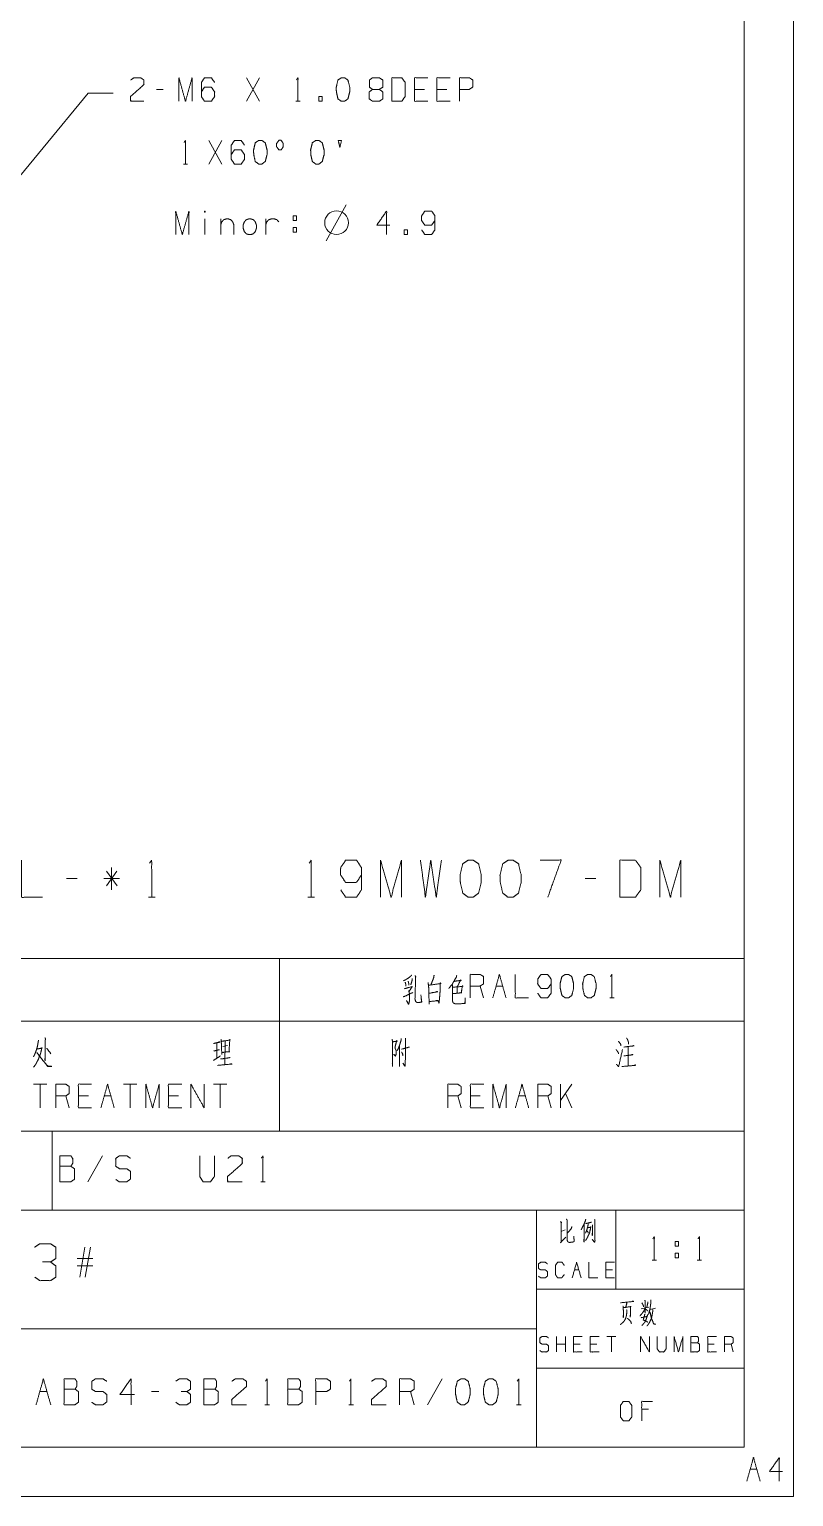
# Model space of a CAD drawing. Header units: millimetres. Extents: x 0 to 210, y 0 to 297.
# Drawn here: x 132.7 to 210, y 0 to 148.5 of the extents above; entities that cross this region are included whole.
import ezdxf

# ---------------------------------------------------------------- set-up
doc = ezdxf.new("R2010")
doc.units = ezdxf.units.MM
doc.layers.add('1', color=7, linetype='Continuous', true_color=0xffffff)

msp = doc.modelspace()

# ---------------------------------------------------------------- linework, layer by layer
at = {"layer": '1', "color": 132, "linetype": 'Continuous', "lineweight": 18}
for p, q in [((210, 0), (210, 297)), ((205, 5), (205, 292)), ((25, 37), (205, 37)), ((135, 37), (135, 29)), ((25, 29), (205, 29)), ((184, 29), (184, 5)), ((192, 29), (192, 21)), ((184, 21), (205, 21)), ((75, 17), (184, 17)), ((184, 13), (205, 13)), ((25, 5), (205, 5)), ((25, 5), (205, 5)), ((0, 0), (210, 0))]:
    msp.add_line(p, q, dxfattribs=at)
at = {"layer": '1', "color": 95, "linetype": 'Continuous', "lineweight": 18}
for p, q in [((155.99, 141.22), (154.65, 143.6)), ((154.65, 141.22), (155.99, 143.6)), ((146.23, 142.42), (145.56, 142.42)), ((159.66, 141.22), (160.08, 141.22)), ((172.65, 142.42), (171.65, 142.42)), ((174.93, 142.42), (173.92, 142.42)), ((152.18, 134.87), (150.84, 137.25)), ((150.84, 134.87), (152.18, 137.25)), ((148.28, 134.87), (148.7, 134.87)), ((162.73, 127.09), (164.73, 130.74)), ((150.45, 129.31), (150.45, 127.73)), ((152.05, 129.31), (152.05, 127.73)), ((156.61, 127.73), (156.61, 129.31)), ((159.38, 128.46), (159.71, 128.46)), ((159.38, 128.46), (159.38, 127.98)), ((137.53, 62.56), (136.47, 62.56)), ((141.82, 62.56), (140.23, 62.56)), ((140.51, 63.31), (141.57, 61.81)), ((141.54, 63.31), (140.51, 61.81)), ((141.01, 61.42), (141.01, 63.66)), ((189.99, 62.56), (188.93, 62.56)), ((144.74, 60.67), (145.41, 60.67)), ((160.88, 60.67), (161.55, 60.67)), ((128, 54.46), (158, 54.46)), ((158, 54.46), (158, 48.11)), ((158, 54.46), (205, 54.46)), ((205, 54.46), (205, 48.11)), ((178.64, 50.48), (178.3, 51.68)), ((179.91, 51.68), (180.58, 51.68)), ((191.41, 50.48), (191.84, 50.48)), ((128, 48.11), (158, 48.11)), ((158, 48.11), (158, 37)), ((158, 48.11), (205, 48.11)), ((205, 48.11), (205, 37)), ((152.5, 46.1), (152.48, 43.7)), ((152.27, 45.55), (152.75, 45.65)), ((193.26, 45.53), (193.26, 43.6)), ((134.45, 41.74), (133.11, 41.74)), ((133.78, 41.74), (133.78, 39.36)), ((143.56, 41.74), (142.21, 41.74)), ((142.88, 41.74), (142.88, 39.36)), ((152.66, 41.74), (151.32, 41.74)), ((151.99, 41.74), (151.99, 39.36)), ((187.58, 41.74), (186.41, 40.09)), ((186.41, 39.36), (186.41, 41.74)), ((136.73, 39.36), (136.39, 40.56)), ((138.67, 40.56), (137.66, 40.56)), ((140.27, 40.56), (140.94, 40.56)), ((147.77, 40.56), (146.76, 40.56)), ((176.37, 39.36), (176.04, 40.56)), ((178.31, 40.56), (177.31, 40.56)), ((182.19, 40.56), (182.87, 40.56)), ((185.48, 39.36), (185.14, 40.56)), ((187.58, 39.36), (186.91, 40.79)), ((128, 37), (158, 37)), ((158, 37), (205, 37)), ((140.1, 34.49), (138.62, 31.86)), ((156.1, 31.86), (156.56, 31.86)), ((186.57, 26.88), (186.89, 27.01)), ((139.13, 24.1), (137.54, 24.1)), ((137.79, 22.21), (138.32, 25.24)), ((138.88, 25.24), (138.35, 22.21)), ((195.7, 23.93), (196.13, 23.93)), ((198.01, 24.65), (198.35, 24.65)), ((198.01, 24.65), (198.01, 24.18)), ((200.25, 23.93), (200.68, 23.93)), ((139.13, 23.35), (137.54, 23.35)), ((187.83, 22.95), (188.27, 22.95)), ((191.67, 22.95), (191, 22.95)), ((194.57, 19.02), (195.36, 19.18)), ((195.48, 18.95), (196.02, 19.08)), ((186.03, 14.64), (186.03, 16.21)), ((186.92, 15.43), (186.03, 15.43)), ((186.92, 14.64), (186.92, 16.21)), ((188.4, 15.43), (187.73, 15.43)), ((190.09, 15.43), (189.43, 15.43)), ((192.01, 16.21), (191.12, 16.21)), ((191.57, 16.21), (191.57, 14.64)), ((201.97, 15.43), (201.31, 15.43)), ((203.89, 14.64), (203.67, 15.43)), ((174.46, 11.92), (172.98, 9.3)), ((133.75, 10.63), (134.49, 10.63)), ((145.8, 10.63), (145.06, 10.63)), ((171.63, 9.3), (171.26, 10.63)), ((156.51, 9.3), (156.98, 9.3)), ((165, 9.3), (165.47, 9.3)), ((181.97, 9.3), (182.44, 9.3)), ((195.32, 8.85), (194.63, 8.85)), ((205.61, 2.78), (206.28, 2.78))]:
    msp.add_line(p, q, dxfattribs=at)
at = {"layer": '1', "color": 13, "linetype": 'Continuous', "lineweight": 18}
for p, q in [((104.59, 100.69), (138.64, 142.04)), ((138.64, 142.04), (141.18, 142.04))]:
    msp.add_line(p, q, dxfattribs=at)
at = {"layer": '1', "color": 95, "linetype": 'Continuous', "lineweight": 18}
msp.add_circle((163.77, 128.93), 1.2, dxfattribs=at)
for points, knots in [([(142.95, 143.37), (143.27, 143.6), (143.96, 143.6), (144.29, 143.37), (144.29, 142.9), (142.93, 141.7), (142.95, 141.22), (144.29, 141.22)], [0, 0, 0.069693, 0.192977, 0.265273, 0.350226, 0.674741, 0.759753, 1, 1]), ([(147.82, 141.22), (147.82, 143.6), (148.49, 141.22), (149.16, 143.6), (149.16, 141.22)], [0, 0, 0.245192, 0.5, 0.754808, 1, 1]), ([(150.1, 142.17), (150.41, 142.65), (151.1, 142.65), (151.44, 142.17), (151.44, 141.7), (151.1, 141.22), (150.41, 141.22), (150.1, 141.7), (150.1, 143.12), (150.41, 143.6), (151.1, 143.6), (151.44, 143.12)], [0, 0, 0.076963, 0.169761, 0.248073, 0.312018, 0.390331, 0.483128, 0.560092, 0.751927, 0.82889, 0.921688, 1, 1]), ([(159.73, 143.4), (159.87, 143.6), (159.87, 141.22)], [0, 0, 0.093491, 1, 1]), ([(164.58, 141.22), (164.92, 141.47), (165.1, 142.17), (165.1, 142.65), (164.92, 143.37), (164.58, 143.6), (164.25, 143.6), (163.91, 143.37), (163.74, 142.65), (163.75, 142.17), (163.91, 141.47), (164.25, 141.22), (164.58, 141.22)], [0, 0, 0.067526, 0.183971, 0.260583, 0.380943, 0.446141, 0.500306, 0.565504, 0.685863, 0.762528, 0.878309, 0.945835, 1, 1]), ([(167.41, 142.42), (167.09, 142.65), (167.09, 143.37), (167.41, 143.6), (168.1, 143.6), (168.44, 143.37), (168.44, 142.65), (168.1, 142.42), (167.41, 142.42), (167.08, 142.17), (167.08, 141.47), (167.41, 141.22), (168.1, 141.22), (168.44, 141.45), (168.44, 142.17), (168.1, 142.42)], [0, 0, 0.047573, 0.136085, 0.183658, 0.267814, 0.317165, 0.405676, 0.455027, 0.539183, 0.590296, 0.675756, 0.726869, 0.811025, 0.860376, 0.948888, 1, 1]), ([(169.37, 141.22), (170.36, 141.22), (170.71, 141.7), (170.71, 143.12), (170.36, 143.6), (169.37, 143.6), (169.37, 141.22)], [0, 0, 0.142135, 0.227161, 0.43179, 0.516816, 0.658951, 1, 1]), ([(172.99, 141.22), (171.65, 141.22), (171.65, 143.6), (172.99, 143.6)], [0, 0, 0.265391, 0.734609, 1, 1]), ([(175.27, 141.22), (173.92, 141.22), (173.92, 143.6), (175.27, 143.6)], [0, 0, 0.26539, 0.73461, 1, 1]), ([(176.2, 141.22), (176.2, 143.6), (177.21, 143.6), (177.54, 143.37), (177.54, 142.65), (177.19, 142.42), (176.2, 142.42)], [0, 0, 0.401146, 0.571314, 0.639588, 0.762043, 0.832817, 1, 1]), ([(161.97, 141.22), (162.31, 141.22), (162.31, 141.7), (161.97, 141.7), (161.97, 141.22)], [0, 0, 0.207088, 0.5, 0.707088, 1, 1]), ([(148.35, 137.05), (148.49, 137.25), (148.49, 134.87)], [0, 0, 0.093491, 1, 1]), ([(153.12, 135.82), (153.44, 136.3), (154.13, 136.3), (154.46, 135.82), (154.46, 135.35), (154.13, 134.87), (153.44, 134.87), (153.12, 135.35), (153.12, 136.77), (153.44, 137.25), (154.13, 137.25), (154.46, 136.77)], [0, 0, 0.076963, 0.169761, 0.248073, 0.312018, 0.390331, 0.483128, 0.560092, 0.751927, 0.82889, 0.921688, 1, 1]), ([(156.22, 134.87), (156.56, 135.12), (156.74, 135.82), (156.74, 136.3), (156.56, 137.02), (156.22, 137.25), (155.89, 137.25), (155.55, 137.02), (155.38, 136.3), (155.39, 135.82), (155.55, 135.12), (155.89, 134.87), (156.22, 134.87)], [0, 0, 0.067526, 0.183971, 0.260584, 0.380943, 0.446141, 0.500306, 0.565504, 0.685864, 0.762529, 0.87831, 0.945835, 1, 1]), ([(157.94, 136.3), (158.17, 136.3), (158.38, 136.62), (158.38, 136.95), (158.17, 137.27), (157.94, 137.27), (157.71, 136.95), (157.71, 136.62), (157.94, 136.3)], [0, 0, 0.085684, 0.230396, 0.351582, 0.496294, 0.581977, 0.730396, 0.851582, 1, 1]), ([(161.99, 134.87), (162.33, 135.12), (162.51, 135.82), (162.51, 136.3), (162.33, 137.02), (161.99, 137.25), (161.66, 137.25), (161.32, 137.02), (161.15, 136.3), (161.16, 135.82), (161.32, 135.12), (161.66, 134.87), (161.99, 134.87)], [0, 0, 0.067526, 0.183971, 0.260583, 0.380943, 0.446141, 0.500306, 0.565504, 0.685863, 0.762528, 0.878309, 0.945835, 1, 1]), ([(164.11, 136.55), (163.93, 137.25), (164.27, 137.25), (164.11, 136.55)], [0, 0, 0.406597, 0.595726, 1, 1]), ([(147.5, 127.73), (147.5, 130.11), (148.17, 127.73), (148.84, 130.11), (148.84, 127.73)], [0, 0, 0.245192, 0.5, 0.754808, 1, 1]), ([(150.45, 129.96), (150.48, 130.06), (150.45, 130.13), (150.41, 130.06), (150.45, 129.96)], [0, 0, 0.280616, 0.5, 0.719384, 1, 1]), ([(152.05, 128.71), (152.16, 129.01), (152.35, 129.23), (152.6, 129.31), (152.83, 129.31), (153.08, 129.23), (153.27, 129.01), (153.38, 128.71), (153.38, 127.73)], [0, 0, 0.107752, 0.208451, 0.29601, 0.37382, 0.461382, 0.562078, 0.669831, 1, 1]), ([(154.44, 128.03), (154.63, 127.81), (154.88, 127.73), (155.11, 127.73), (155.36, 127.81), (155.55, 128.03), (155.66, 128.36), (155.66, 128.71), (155.55, 129.01), (155.36, 129.23), (155.11, 129.31), (154.88, 129.31), (154.63, 129.23), (154.44, 129.01), (154.33, 128.71), (154.33, 128.36), (154.44, 128.03)], [0, 0, 0.063222, 0.118198, 0.167051, 0.222025, 0.285249, 0.357932, 0.432348, 0.5, 0.563224, 0.618198, 0.667051, 0.722027, 0.785249, 0.852901, 0.927317, 1, 1]), ([(156.61, 128.71), (156.71, 129.01), (156.91, 129.23), (157.15, 129.31), (157.49, 129.31), (157.74, 129.23), (157.93, 129.01)], [0, 0, 0.180191, 0.348586, 0.495008, 0.685182, 0.831605, 1, 1]), ([(159.38, 129.16), (159.38, 129.63), (159.71, 129.63), (159.71, 129.16), (159.38, 129.16)], [0, 0, 0.292912, 0.5, 0.792912, 1, 1]), ([(169.17, 128.68), (167.83, 128.68), (168.83, 130.11), (168.83, 127.73)], [0, 0, 0.245869, 0.565295, 1, 1]), ([(172.38, 128.21), (172.7, 127.73), (173.39, 127.73), (173.72, 128.21), (173.72, 129.63), (173.39, 130.11), (172.7, 130.11), (172.38, 129.63), (172.36, 129.16), (172.7, 128.68), (173.39, 128.68), (173.72, 129.16)], [0, 0, 0.076856, 0.169525, 0.247728, 0.439296, 0.517499, 0.610167, 0.687024, 0.750924, 0.829129, 0.921797, 1, 1]), ([(159.71, 128.46), (159.71, 127.98), (159.38, 127.98)], [0, 0, 0.585823, 1, 1]), ([(170.6, 127.73), (170.93, 127.73), (170.93, 128.21), (170.6, 128.21), (170.6, 127.73)], [0, 0, 0.207088, 0.5, 0.707088, 1, 1]), ([(131.91, 64.41), (131.91, 60.67), (134.02, 60.67)], [0, 0, 0.638733, 1, 1]), ([(144.85, 64.1), (145.07, 64.41), (145.07, 60.67)], [0, 0, 0.093489, 1, 1]), ([(160.99, 64.1), (161.21, 64.41), (161.21, 60.67)], [0, 0, 0.09349, 1, 1]), ([(164.19, 61.42), (164.69, 60.67), (165.78, 60.67), (166.3, 61.42), (166.3, 63.66), (165.78, 64.41), (164.69, 64.41), (164.19, 63.66), (164.16, 62.92), (164.69, 62.17), (165.78, 62.17), (166.3, 62.92)], [0, 0, 0.076856, 0.169525, 0.247728, 0.439296, 0.517499, 0.610168, 0.687024, 0.750925, 0.829128, 0.921797, 1, 1]), ([(168.22, 60.67), (168.22, 64.41), (169.28, 60.67), (170.34, 64.41), (170.34, 60.67)], [0, 0, 0.245192, 0.5, 0.754808, 1, 1]), ([(172.26, 64.41), (172.76, 60.67), (173.29, 64.41), (173.85, 60.67), (174.37, 64.41)], [0, 0, 0.249745, 0.499742, 0.750003, 1, 1]), ([(177.6, 60.67), (178.13, 61.07), (178.41, 62.17), (178.41, 62.92), (178.13, 64.06), (177.6, 64.41), (177.07, 64.41), (176.54, 64.06), (176.27, 62.92), (176.29, 62.17), (176.54, 61.07), (177.07, 60.67), (177.6, 60.67)], [0, 0, 0.067525, 0.183971, 0.260584, 0.380943, 0.446141, 0.500306, 0.565504, 0.685864, 0.762529, 0.87831, 0.945835, 1, 1]), ([(181.64, 60.67), (182.17, 61.07), (182.44, 62.17), (182.44, 62.92), (182.17, 64.06), (181.64, 64.41), (181.11, 64.41), (180.58, 64.06), (180.3, 62.92), (180.33, 62.17), (180.58, 61.07), (181.11, 60.67), (181.64, 60.67)], [0, 0, 0.067525, 0.183971, 0.260584, 0.380943, 0.446141, 0.500306, 0.565504, 0.685864, 0.762529, 0.87831, 0.945835, 1, 1]), ([(185.14, 60.67), (186.48, 64.41), (184.36, 64.41)], [0, 0, 0.652471, 1, 1]), ([(192.43, 60.67), (193.99, 60.67), (194.55, 61.42), (194.55, 63.66), (193.99, 64.41), (192.43, 64.41), (192.43, 60.67)], [0, 0, 0.142136, 0.227161, 0.43179, 0.516815, 0.658951, 1, 1]), ([(196.47, 60.67), (196.47, 64.41), (197.53, 60.67), (198.58, 64.41), (198.58, 60.67)], [0, 0, 0.245192, 0.5, 0.754808, 1, 1]), ([(171.37, 52.78), (171.28, 52.68), (170.98, 52.45), (170.73, 52.3), (170.55, 52.22)], [0, 0, 0.134775, 0.513869, 0.806092, 1, 1]), ([(170.71, 52.08), (170.78, 51.83), (170.78, 51.68)], [0, 0, 0.633969, 1, 1]), ([(171.01, 52.18), (171.07, 51.95), (171.07, 51.75)], [0, 0, 0.536135, 1, 1]), ([(171.42, 52.43), (171.42, 52.28), (171.28, 51.8)], [0, 0, 0.232344, 1, 1]), ([(171.72, 52.73), (171.79, 52.57), (171.77, 52.63), (171.7, 50.4), (171.74, 50.23), (171.77, 50.13), (171.83, 50.05), (171.9, 50.02), (171.99, 50), (172.39, 50.05), (172.3, 50.8), (172.36, 50.08)], [0, 0, 0.033982, 0.04485, 0.501024, 0.537608, 0.559343, 0.578166, 0.593531, 0.612352, 0.696285, 0.851037, 1, 1]), ([(173.02, 52.03), (173.08, 51.72), (173.11, 50.93), (173.13, 49.83), (173.13, 50.1), (174.03, 50.2), (173.94, 50.23), (173.82, 50.18)], [0, 0, 0.084326, 0.305975, 0.610486, 0.686604, 0.937641, 0.963061, 1, 1]), ([(173.1, 51.75), (174.33, 51.93), (174.26, 52), (174.26, 51.78), (174.23, 50.95), (174.19, 50.48), (174.16, 50.2), (174.14, 49.95), (174.03, 50.18)], [0, 0, 0.341754, 0.369946, 0.431482, 0.657324, 0.787594, 0.863424, 0.931969, 1, 1]), ([(173.63, 52.78), (173.61, 52.57), (173.48, 52.22), (173.29, 51.75)], [0, 0, 0.18501, 0.527068, 1, 1]), ([(175.92, 52.73), (175.88, 52.57), (175.62, 52.13), (175.48, 51.88), (175.32, 51.68), (175.12, 51.43)], [0, 0, 0.10034, 0.440407, 0.627408, 0.793795, 1, 1]), ([(175.65, 52.15), (176.36, 52.25), (176.33, 52.3), (175.97, 51.58), (175.95, 50.95)], [0, 0, 0.323515, 0.351259, 0.716711, 1, 1]), ([(177.29, 50.48), (177.29, 52.85), (178.3, 52.85), (178.64, 52.63), (178.64, 51.9), (178.3, 51.68), (177.29, 51.68)], [0, 0, 0.400952, 0.571033, 0.639278, 0.761674, 0.829918, 1, 1]), ([(181.85, 52.85), (181.85, 50.48), (183.19, 50.48)], [0, 0, 0.638733, 1, 1]), ([(184.12, 50.95), (184.44, 50.48), (185.13, 50.48), (185.47, 50.95), (185.47, 52.38), (185.13, 52.85), (184.44, 52.85), (184.12, 52.38), (184.11, 51.9), (184.44, 51.43), (185.13, 51.43), (185.47, 51.9)], [0, 0, 0.076857, 0.169525, 0.247729, 0.439296, 0.5175, 0.610168, 0.687024, 0.750924, 0.829128, 0.921796, 1, 1]), ([(187.23, 50.48), (187.57, 50.73), (187.74, 51.43), (187.74, 51.9), (187.57, 52.63), (187.23, 52.85), (186.9, 52.85), (186.56, 52.63), (186.38, 51.9), (186.4, 51.43), (186.56, 50.73), (186.9, 50.48), (187.23, 50.48)], [0, 0, 0.067527, 0.183973, 0.260585, 0.380944, 0.446144, 0.500307, 0.565506, 0.685865, 0.76253, 0.87831, 0.945837, 1, 1]), ([(189.51, 50.48), (189.84, 50.73), (190.02, 51.43), (190.02, 51.9), (189.84, 52.63), (189.51, 52.85), (189.17, 52.85), (188.84, 52.63), (188.66, 51.9), (188.68, 51.43), (188.84, 50.73), (189.17, 50.48), (189.51, 50.48)], [0, 0, 0.067524, 0.18397, 0.260583, 0.380943, 0.446139, 0.500306, 0.565503, 0.685862, 0.762528, 0.878309, 0.945833, 1, 1]), ([(191.48, 52.65), (191.62, 52.85), (191.62, 50.48)], [0, 0, 0.093491, 1, 1]), ([(170.52, 50.6), (170.64, 50.62), (171.49, 51.03)], [0, 0, 0.118609, 1, 1]), ([(170.62, 51.4), (171.42, 51.63), (171.1, 51.12), (171.07, 51.23), (171.14, 50.87), (171.14, 50.33), (171.14, 50.15), (171.1, 49.98), (171.08, 49.85), (171.05, 49.83), (170.85, 50.2), (171.07, 49.85)], [0, 0, 0.218264, 0.374753, 0.40276, 0.497047, 0.642277, 0.688487, 0.73563, 0.768965, 0.780397, 0.891935, 1, 1]), ([(173.18, 50.95), (174, 51.1), (173.93, 51.12), (173.82, 51.08)], [0, 0, 0.811349, 0.884932, 1, 1]), ([(175.48, 51.8), (175.51, 51.58), (175.5, 50.45), (175.51, 50.25), (175.51, 50.13), (175.55, 50), (175.69, 49.9), (175.83, 49.88), (176.73, 49.9), (176.75, 49.9), (176.77, 49.93), (176.79, 50.5), (176.75, 49.9)], [0, 0, 0.053568, 0.318199, 0.365421, 0.394821, 0.425373, 0.466109, 0.499878, 0.711972, 0.716134, 0.723335, 0.858637, 1, 1]), ([(175.51, 51.55), (176.56, 51.65), (176.5, 51.72), (176.38, 50.98), (176.45, 51), (175.51, 50.9)], [0, 0, 0.359181, 0.390675, 0.65129, 0.676998, 1, 1]), ([(133.62, 46.2), (133.6, 46.05), (133.51, 45.55), (133.41, 45.2), (133.32, 44.95), (133.21, 44.7), (133.11, 44.5)], [0, 0, 0.084492, 0.368532, 0.573115, 0.721449, 0.873364, 1, 1]), ([(134.27, 46.45), (134.33, 46.33), (134.31, 46.2), (134.29, 44.13), (134.27, 44.25), (134.31, 44.52)], [0, 0, 0.049544, 0.095608, 0.852769, 0.898833, 1, 1]), ([(152.08, 46.28), (152.11, 46.08), (152.13, 45.45), (152.17, 44.75), (152.15, 44.93), (152.52, 45), (152.96, 45.02), (152.89, 45.05), (152.98, 46.3), (153, 46.22), (152.94, 46.2), (152.13, 46.08)], [0, 0, 0.0422, 0.172115, 0.317746, 0.354292, 0.432973, 0.524933, 0.540513, 0.800887, 0.816899, 0.82908, 1, 1]), ([(169.39, 46.3), (169.43, 46.05), (169.43, 43.55), (169.41, 43.78), (169.43, 43.95)], [0, 0, 0.080051, 0.872677, 0.944235, 1, 1]), ([(169.45, 46.03), (169.92, 46.1), (169.85, 46.18), (169.68, 45.45), (169.7, 45.35), (169.77, 45.23), (169.8, 45.1), (169.8, 44.8), (169.77, 44.68), (169.71, 44.58), (169.55, 44.77), (169.73, 44.63)], [0, 0, 0.176442, 0.214088, 0.486646, 0.523736, 0.576187, 0.623634, 0.733208, 0.780655, 0.821996, 0.915332, 1, 1]), ([(170.3, 46.38), (170.3, 46.2), (170.21, 45.9), (170.1, 45.58), (170, 45.33), (169.91, 45.15)], [0, 0, 0.134901, 0.375991, 0.639526, 0.848868, 1, 1]), ([(170.74, 46.4), (170.76, 46.22), (170.72, 43.8), (170.72, 43.65), (170.68, 43.55), (170.47, 43.88), (170.7, 43.6)], [0, 0, 0.048809, 0.721807, 0.76343, 0.792863, 0.900557, 1, 1]), ([(192.28, 46.1), (192.51, 45.78), (192.53, 45.62)], [0, 0, 0.724915, 1, 1]), ([(193.11, 46.4), (193.22, 46.22), (193.27, 46.05), (193.31, 45.95), (193.31, 45.8)], [0, 0, 0.317961, 0.602104, 0.766914, 1, 1]), ([(133.44, 45.3), (134.01, 45.4), (133.95, 45.45), (133.92, 45.23), (133.85, 44.9), (133.78, 44.7), (133.67, 44.43), (133.58, 44.2), (133.44, 43.95), (133.34, 43.75), (133.12, 43.45)], [0, 0, 0.202442, 0.228128, 0.308404, 0.425633, 0.500399, 0.604283, 0.689484, 0.790716, 0.870504, 1, 1]), ([(133.44, 44.95), (134.57, 43.53), (134.98, 43.55), (134.96, 43.55), (134.59, 43.58), (134.4, 43.75)], [0, 0, 0.632182, 0.773704, 0.779845, 0.909107, 1, 1]), ([(134.43, 45.37), (134.47, 45.35), (134.79, 44.95), (134.87, 44.8)], [0, 0, 0.059427, 0.761012, 1, 1]), ([(151.34, 45.87), (151.97, 46), (151.92, 46.03), (151.67, 45.93), (151.67, 44.38), (151.32, 44.15), (152.02, 44.6)], [0, 0, 0.171502, 0.187005, 0.257591, 0.667526, 0.778352, 1, 1]), ([(151.92, 45.23), (151.9, 45.23), (151.35, 45.1)], [0, 0, 0.030488, 1, 1]), ([(170.15, 45.7), (170.14, 43.53), (170.12, 43.73), (170.14, 43.88)], [0, 0, 0.860771, 0.940227, 1, 1]), ([(170.33, 45.28), (171.13, 45.5), (171.07, 45.5), (170.91, 45.43)], [0, 0, 0.783137, 0.83338, 1, 1]), ([(170.35, 45), (170.47, 44.77), (170.49, 44.63), (170.42, 44.9)], [0, 0, 0.371199, 0.589534, 1, 1]), ([(192.04, 45.25), (192.12, 45.15), (192.23, 45), (192.28, 44.9), (192.3, 44.8)], [0, 0, 0.250894, 0.596274, 0.80908, 1, 1]), ([(192.07, 43.78), (192.3, 43.5), (192.69, 45.25)], [0, 0, 0.166599, 1, 1]), ([(192.81, 45.5), (193.63, 45.6), (193.86, 45.62), (193.79, 45.65), (193.7, 45.6)], [0, 0, 0.66772, 0.856119, 0.91724, 1, 1]), ([(192.81, 44.6), (193.57, 44.7), (193.75, 44.73), (193.7, 44.75), (193.63, 44.73)], [0, 0, 0.710638, 0.876127, 0.930469, 1, 1]), ([(151.72, 43.65), (153.19, 43.78), (153.09, 43.8), (152.94, 43.75)], [0, 0, 0.850438, 0.913372, 1, 1]), ([(152.04, 44.3), (152.13, 44.3), (153, 44.43), (152.94, 44.43), (152.82, 44.4)], [0, 0, 0.077342, 0.843128, 0.889537, 1, 1]), ([(192.62, 43.53), (194.03, 43.65), (194, 43.7), (193.84, 43.63)], [0, 0, 0.856874, 0.893835, 1, 1]), ([(135.38, 39.36), (135.38, 41.74), (136.39, 41.74), (136.73, 41.51), (136.73, 40.79), (136.39, 40.56), (135.38, 40.56)], [0, 0, 0.400952, 0.571035, 0.639278, 0.761674, 0.829917, 1, 1]), ([(139, 39.36), (137.66, 39.36), (137.66, 41.74), (139, 41.74)], [0, 0, 0.26539, 0.73461, 1, 1]), ([(139.94, 39.36), (140.61, 41.74), (141.28, 39.36)], [0, 0, 0.5, 1, 1]), ([(144.49, 39.36), (144.49, 41.74), (145.16, 39.36), (145.83, 41.74), (145.83, 39.36)], [0, 0, 0.245192, 0.5, 0.754808, 1, 1]), ([(148.11, 39.36), (146.76, 39.36), (146.76, 41.74), (148.11, 41.74)], [0, 0, 0.26539, 0.73461, 1, 1]), ([(149.04, 39.36), (149.04, 41.74), (150.38, 39.36), (150.38, 41.74)], [0, 0, 0.317574, 0.682426, 1, 1]), ([(175.03, 39.36), (175.03, 41.74), (176.04, 41.74), (176.37, 41.51), (176.37, 40.79), (176.04, 40.56), (175.03, 40.56)], [0, 0, 0.400951, 0.571036, 0.639278, 0.761673, 0.829915, 1, 1]), ([(178.65, 39.36), (177.31, 39.36), (177.31, 41.74), (178.65, 41.74)], [0, 0, 0.265392, 0.734608, 1, 1]), ([(179.58, 39.36), (179.58, 41.74), (180.25, 39.36), (180.93, 41.74), (180.93, 39.36)], [0, 0, 0.245192, 0.5, 0.754808, 1, 1]), ([(184.13, 39.36), (184.13, 41.74), (185.14, 41.74), (185.48, 41.51), (185.48, 40.79), (185.14, 40.56), (184.13, 40.56)], [0, 0, 0.400951, 0.571036, 0.639278, 0.761673, 0.829915, 1, 1]), ([(135.79, 33.44), (135.79, 34.49), (136.9, 34.49), (137.08, 34.24), (137.08, 33.71), (136.9, 33.44), (135.79, 33.44), (135.79, 31.86), (136.88, 31.86), (137.25, 32.11), (137.25, 33.19), (136.9, 33.44)], [0, 0, 0.115917, 0.238847, 0.27247, 0.330428, 0.366584, 0.489514, 0.663389, 0.784163, 0.833486, 0.952453, 1, 1]), ([(141.43, 32.11), (141.8, 31.86), (142.56, 31.86), (142.93, 32.14), (142.93, 32.91), (142.56, 33.19), (141.82, 33.19), (141.43, 33.44), (141.43, 34.24), (141.82, 34.49), (142.56, 34.49), (142.93, 34.24)], [0, 0, 0.068035, 0.184055, 0.254519, 0.372335, 0.442799, 0.555844, 0.62637, 0.748394, 0.81892, 0.931965, 1, 1]), ([(149.93, 34.49), (149.93, 32.39), (150.28, 31.86), (151.02, 31.86), (151.41, 32.39), (151.41, 34.49)], [0, 0, 0.337151, 0.438599, 0.557781, 0.662849, 1, 1]), ([(152.76, 34.24), (153.11, 34.49), (153.87, 34.49), (154.24, 34.24), (154.24, 33.71), (152.74, 32.39), (152.76, 31.86), (154.24, 31.86)], [0, 0, 0.069693, 0.192977, 0.265274, 0.350227, 0.67474, 0.759752, 1, 1]), ([(156.17, 34.27), (156.33, 34.49), (156.33, 31.86)], [0, 0, 0.093489, 1, 1]), ([(186.41, 27.86), (186.56, 27.73), (186.47, 27.77), (186.5, 25.79), (186.41, 25.7), (186.97, 26.26)], [0, 0, 0.060255, 0.090729, 0.71461, 0.752496, 1, 1]), ([(187.01, 28.09), (187.13, 27.94), (187.08, 27.98), (187.08, 27.55), (187.08, 26.72), (187.08, 26.43), (187.08, 26.33), (187.1, 25.93), (187.14, 25.83), (187.2, 25.77), (187.33, 25.73), (187.6, 25.75), (187.79, 25.81), (187.8, 25.83), (187.77, 26.37)], [0, 0, 0.050888, 0.067372, 0.186119, 0.412301, 0.491466, 0.519738, 0.627249, 0.657961, 0.681273, 0.718989, 0.79117, 0.845839, 0.852764, 1, 1]), ([(187.08, 26.62), (187.51, 27.15), (187.58, 27.34)], [0, 0, 0.77398, 1, 1]), ([(188.97, 28.09), (188.96, 27.98), (188.78, 27.53), (188.63, 27.26), (188.52, 27.01)], [0, 0, 0.089069, 0.504979, 0.766001, 1, 1]), ([(188.81, 27.53), (188.8, 25.77), (188.78, 25.89), (188.78, 25.91), (188.8, 26.1)], [0, 0, 0.841012, 0.900786, 0.910681, 1, 1]), ([(189.22, 27.61), (189.23, 27.57), (189.16, 27.28), (189.09, 27.01), (189.01, 26.82), (188.96, 26.68)], [0, 0, 0.044894, 0.350479, 0.635591, 0.840224, 1, 1]), ([(189.22, 27.22), (189.51, 27.28), (189.48, 27.34), (189.45, 27.11), (189.4, 26.91), (189.37, 26.74), (189.31, 26.57), (189.23, 26.43), (189.16, 26.26), (189.09, 26.14), (189.01, 25.99), (188.96, 25.93)], [0, 0, 0.158182, 0.194476, 0.315843, 0.429568, 0.518472, 0.611327, 0.697145, 0.792857, 0.869066, 0.954883, 1, 1]), ([(188.99, 27.67), (189.01, 27.65), (189.04, 27.65), (189.56, 27.77), (189.51, 27.77), (189.44, 27.73)], [0, 0, 0.049781, 0.090425, 0.822292, 0.883256, 1, 1]), ([(189.07, 26.91), (189.2, 26.78), (189.23, 26.68)], [0, 0, 0.6273, 1, 1]), ([(189.86, 28.06), (189.92, 27.98), (189.89, 27.96), (189.91, 25.91), (189.91, 25.89), (189.89, 25.77), (189.86, 25.73), (189.63, 26.04), (189.86, 25.75), (189.89, 25.83)], [0, 0, 0.031371, 0.042462, 0.676474, 0.682878, 0.721568, 0.737253, 0.857567, 0.972831, 1, 1]), ([(189.64, 27.51), (189.67, 27.46), (189.64, 27.44), (189.64, 26.45), (189.63, 26.55), (189.64, 26.68)], [0, 0, 0.038712, 0.066084, 0.824707, 0.904517, 1, 1]), ([(134.84, 23.75), (135.37, 24.1), (135.37, 25.24), (134.84, 25.6), (133.76, 25.6), (133.23, 25.24)], [0, 0, 0.153875, 0.429854, 0.583728, 0.846125, 1, 1]), ([(195.77, 26.1), (195.91, 26.3), (195.91, 23.93)], [0, 0, 0.09349, 1, 1]), ([(198.01, 25.35), (198.01, 25.83), (198.35, 25.83), (198.35, 25.35), (198.01, 25.35)], [0, 0, 0.292908, 0.5, 0.792908, 1, 1]), ([(200.33, 26.1), (200.47, 26.3), (200.47, 23.93)], [0, 0, 0.09349, 1, 1]), ([(198.35, 24.65), (198.35, 24.18), (198.01, 24.18)], [0, 0, 0.585816, 1, 1]), ([(133.26, 22.21), (133.76, 21.86), (134.84, 21.86), (135.37, 22.21), (135.37, 23.35), (134.84, 23.75), (134.04, 23.75)], [0, 0, 0.124121, 0.343687, 0.472445, 0.703376, 0.836731, 1, 1]), ([(184.2, 22.3), (184.42, 22.15), (184.88, 22.15), (185.1, 22.32), (185.1, 22.78), (184.88, 22.95), (184.43, 22.95), (184.2, 23.09), (184.2, 23.57), (184.43, 23.72), (184.88, 23.72), (185.1, 23.57)], [0, 0, 0.068033, 0.184053, 0.254519, 0.372335, 0.442802, 0.555844, 0.62637, 0.748394, 0.81892, 0.931963, 1, 1]), ([(186.79, 22.47), (186.56, 22.15), (186.13, 22.15), (185.91, 22.47), (185.91, 23.41), (186.13, 23.72), (186.58, 23.72), (186.8, 23.41)], [0, 0, 0.114566, 0.243364, 0.357934, 0.638584, 0.753153, 0.88543, 1, 1]), ([(187.61, 22.15), (188.05, 23.72), (188.5, 22.15)], [0, 0, 0.499999, 1, 1]), ([(189.3, 23.72), (189.3, 22.15), (190.19, 22.15)], [0, 0, 0.638737, 1, 1]), ([(191.89, 22.15), (191, 22.15), (191, 23.72), (191.89, 23.72)], [0, 0, 0.265388, 0.734612, 1, 1]), ([(192.48, 19.62), (193.82, 19.76), (193.76, 19.78), (193.62, 19.76)], [0, 0, 0.865803, 0.905501, 1, 1]), ([(193.09, 19.68), (193.12, 19.55), (193.02, 19.16)], [0, 0, 0.238945, 1, 1]), ([(194.66, 19.6), (194.79, 19.37), (194.82, 19.22)], [0, 0, 0.640218, 1, 1]), ([(194.96, 19.87), (194.99, 19.72), (194.99, 18.58), (194.96, 18.73), (194.99, 18.85)], [0, 0, 0.094654, 0.823642, 0.918295, 1, 1]), ([(195.26, 19.72), (195.26, 19.62), (195.14, 19.14)], [0, 0, 0.174306, 1, 1]), ([(195.56, 19.91), (195.56, 19.78), (195.55, 19.55), (195.51, 19.27), (195.46, 18.95), (195.4, 18.71), (195.33, 18.48), (195.32, 18.42)], [0, 0, 0.081859, 0.232245, 0.425428, 0.632112, 0.800315, 0.957949, 1, 1]), ([(193.11, 18.91), (193.14, 18.79), (193.12, 18.75), (193.11, 18.46), (193.06, 18.21), (193.02, 18.06), (192.95, 17.92), (192.86, 17.77), (192.71, 17.61), (192.56, 17.48), (192.45, 17.42)], [0, 0, 0.073226, 0.098425, 0.264943, 0.409701, 0.496587, 0.589742, 0.686971, 0.813796, 0.923946, 1, 1]), ([(192.74, 19.29), (192.77, 19.12), (192.78, 18.69), (192.78, 18.11), (192.77, 18.19), (192.77, 18.33)], [0, 0, 0.119124, 0.427225, 0.837795, 0.897357, 1, 1]), ([(192.77, 19.12), (193.56, 19.24), (193.52, 19.29), (193.5, 18.93), (193.5, 18.56), (193.49, 18.33), (193.47, 18.15), (193.46, 18.23), (193.49, 18.42)], [0, 0, 0.351979, 0.378529, 0.533489, 0.697424, 0.797813, 0.880033, 0.917027, 1, 1]), ([(193.18, 18.06), (193.38, 17.88), (193.5, 17.75), (193.56, 17.67), (193.6, 17.51), (193.52, 17.71)], [0, 0, 0.292978, 0.473572, 0.580854, 0.762109, 1, 1]), ([(194.98, 19.04), (194.85, 18.81), (194.72, 18.6), (194.58, 18.44), (194.45, 18.29)], [0, 0, 0.287233, 0.555137, 0.786183, 1, 1]), ([(194.57, 18.11), (195.2, 18.25), (195.21, 18.44), (195.21, 18.35), (195.14, 18.11), (195.04, 17.84), (194.93, 17.63), (194.82, 17.51), (194.72, 17.38), (194.64, 17.32)], [0, 0, 0.304469, 0.392577, 0.431617, 0.55371, 0.68947, 0.798366, 0.878841, 0.95475, 1, 1]), ([(194.95, 18.46), (194.79, 17.88), (194.89, 17.84), (195.01, 17.8), (195.13, 17.73), (195.27, 17.65)], [0, 0, 0.529111, 0.626299, 0.735529, 0.852099, 1, 1]), ([(194.99, 19), (195.17, 18.87), (195.26, 18.77)], [0, 0, 0.613114, 1, 1]), ([(195.77, 18.95), (195.73, 18.6), (195.68, 18.35), (195.64, 18.15), (195.58, 17.96), (195.46, 17.71), (195.36, 17.53), (195.24, 17.36), (195.15, 17.28)], [0, 0, 0.194372, 0.332632, 0.448612, 0.555646, 0.70616, 0.822691, 0.933849, 1, 1]), ([(195.45, 18.69), (195.48, 18.64), (195.62, 18.06), (195.73, 17.8), (195.83, 17.51), (195.86, 17.44), (196.08, 17.46), (195.86, 17.48), (195.78, 17.61)], [0, 0, 0.026719, 0.34174, 0.493478, 0.65546, 0.691638, 0.807834, 0.92403, 1, 1]), ([(184.32, 14.79), (184.54, 14.64), (185, 14.64), (185.22, 14.8), (185.22, 15.27), (185, 15.43), (184.56, 15.43), (184.32, 15.58), (184.32, 16.06), (184.56, 16.21), (185, 16.21), (185.22, 16.06)], [0, 0, 0.068037, 0.184053, 0.254519, 0.372335, 0.442801, 0.555843, 0.62637, 0.748394, 0.81892, 0.931963, 1, 1]), ([(188.62, 14.64), (187.73, 14.64), (187.73, 16.21), (188.62, 16.21)], [0, 0, 0.265391, 0.734609, 1, 1]), ([(190.32, 14.64), (189.43, 14.64), (189.43, 16.21), (190.32, 16.21)], [0, 0, 0.265391, 0.734609, 1, 1]), ([(194.52, 14.64), (194.52, 16.21), (195.41, 14.64), (195.41, 16.21)], [0, 0, 0.317574, 0.682426, 1, 1]), ([(196.21, 16.21), (196.21, 14.95), (196.43, 14.64), (196.87, 14.64), (197.1, 14.95), (197.1, 16.21)], [0, 0, 0.33715, 0.438597, 0.557783, 0.66285, 1, 1]), ([(197.91, 14.64), (197.91, 16.21), (198.36, 14.64), (198.8, 16.21), (198.8, 14.64)], [0, 0, 0.245192, 0.5, 0.754808, 1, 1]), ([(199.61, 15.58), (199.61, 16.21), (200.28, 16.21), (200.38, 16.06), (200.38, 15.75), (200.28, 15.58), (199.61, 15.58), (199.61, 14.64), (200.26, 14.64), (200.49, 14.79), (200.49, 15.43), (200.28, 15.58)], [0, 0, 0.115918, 0.238848, 0.272469, 0.330428, 0.366583, 0.489513, 0.66339, 0.784161, 0.833486, 0.952454, 1, 1]), ([(202.2, 14.64), (201.31, 14.64), (201.31, 16.21), (202.2, 16.21)], [0, 0, 0.265388, 0.734612, 1, 1]), ([(203, 14.64), (203, 16.21), (203.67, 16.21), (203.89, 16.06), (203.89, 15.58), (203.67, 15.43), (203, 15.43)], [0, 0, 0.400954, 0.571038, 0.639279, 0.761675, 0.829916, 1, 1]), ([(133.38, 9.3), (134.12, 11.92), (134.86, 9.3)], [0, 0, 0.5, 1, 1]), ([(136.21, 10.88), (136.21, 11.92), (137.32, 11.92), (137.49, 11.68), (137.49, 11.15), (137.32, 10.88), (136.21, 10.88), (136.21, 9.3), (137.3, 9.3), (137.67, 9.55), (137.67, 10.63), (137.32, 10.88)], [0, 0, 0.115917, 0.238847, 0.272469, 0.330428, 0.366584, 0.489514, 0.663389, 0.784163, 0.833486, 0.952453, 1, 1]), ([(139.01, 9.55), (139.39, 9.3), (140.15, 9.3), (140.52, 9.58), (140.52, 10.35), (140.15, 10.63), (139.4, 10.63), (139.01, 10.88), (139.01, 11.68), (139.4, 11.92), (140.15, 11.92), (140.52, 11.68)], [0, 0, 0.068035, 0.184055, 0.254519, 0.372335, 0.442799, 0.555844, 0.62637, 0.748394, 0.81892, 0.931965, 1, 1]), ([(143.35, 10.35), (141.86, 10.35), (142.98, 11.92), (142.98, 9.3)], [0, 0, 0.245869, 0.565295, 1, 1]), ([(148.63, 10.63), (149, 10.88), (149, 11.68), (148.63, 11.92), (147.87, 11.92), (147.5, 11.68)], [0, 0, 0.153874, 0.429853, 0.583727, 0.846126, 1, 1]), ([(150.35, 10.88), (150.35, 11.92), (151.46, 11.92), (151.64, 11.68), (151.64, 11.15), (151.46, 10.88), (150.35, 10.88), (150.35, 9.3), (151.44, 9.3), (151.81, 9.55), (151.81, 10.63), (151.46, 10.88)], [0, 0, 0.115917, 0.238847, 0.272469, 0.330428, 0.366584, 0.489514, 0.663389, 0.784163, 0.833486, 0.952453, 1, 1]), ([(153.18, 11.68), (153.53, 11.92), (154.29, 11.92), (154.66, 11.68), (154.66, 11.15), (153.16, 9.83), (153.18, 9.3), (154.66, 9.3)], [0, 0, 0.069692, 0.192978, 0.265274, 0.350227, 0.674741, 0.759753, 1, 1]), ([(156.59, 11.7), (156.75, 11.92), (156.75, 9.3)], [0, 0, 0.093489, 1, 1]), ([(158.83, 10.88), (158.83, 11.92), (159.95, 11.92), (160.12, 11.68), (160.12, 11.15), (159.95, 10.88), (158.83, 10.88), (158.83, 9.3), (159.93, 9.3), (160.3, 9.55), (160.3, 10.63), (159.95, 10.88)], [0, 0, 0.115917, 0.238847, 0.272469, 0.330427, 0.366583, 0.489513, 0.663388, 0.784161, 0.833485, 0.952452, 1, 1]), ([(161.66, 9.3), (161.66, 11.92), (162.78, 11.92), (163.15, 11.68), (163.15, 10.88), (162.76, 10.63), (161.66, 10.63)], [0, 0, 0.401145, 0.571311, 0.639588, 0.762043, 0.83282, 1, 1]), ([(165.08, 11.7), (165.23, 11.92), (165.23, 9.3)], [0, 0, 0.093489, 1, 1]), ([(167.32, 11.68), (167.67, 11.92), (168.43, 11.92), (168.8, 11.68), (168.8, 11.15), (167.3, 9.83), (167.32, 9.3), (168.8, 9.3)], [0, 0, 0.069692, 0.192976, 0.265273, 0.350227, 0.674741, 0.759753, 1, 1]), ([(170.15, 9.3), (170.15, 11.92), (171.26, 11.92), (171.63, 11.68), (171.63, 10.88), (171.26, 10.63), (170.15, 10.63)], [0, 0, 0.400951, 0.571035, 0.639278, 0.761674, 0.829916, 1, 1]), ([(176.72, 9.3), (177.09, 9.58), (177.29, 10.35), (177.29, 10.88), (177.09, 11.68), (176.72, 11.92), (176.35, 11.92), (175.98, 11.68), (175.79, 10.88), (175.81, 10.35), (175.98, 9.58), (176.35, 9.3), (176.72, 9.3)], [0, 0, 0.067525, 0.183972, 0.260584, 0.380944, 0.446142, 0.500307, 0.565504, 0.685864, 0.762529, 0.87831, 0.945836, 1, 1]), ([(179.55, 9.3), (179.92, 9.58), (180.12, 10.35), (180.12, 10.88), (179.92, 11.68), (179.55, 11.92), (179.18, 11.92), (178.81, 11.68), (178.62, 10.88), (178.64, 10.35), (178.81, 9.58), (179.18, 9.3), (179.55, 9.3)], [0, 0, 0.067525, 0.183971, 0.260583, 0.380942, 0.446139, 0.500303, 0.565504, 0.685863, 0.762528, 0.878308, 0.945836, 1, 1]), ([(182.05, 11.7), (182.21, 11.92), (182.21, 9.3)], [0, 0, 0.093489, 1, 1]), ([(147.52, 9.55), (147.87, 9.3), (148.63, 9.3), (149, 9.55), (149, 10.35), (148.63, 10.63), (148.07, 10.63)], [0, 0, 0.12412, 0.343688, 0.472445, 0.703376, 0.83673, 1, 1]), ([(192.78, 7.67), (193.34, 7.67), (193.62, 8.06), (193.62, 9.24), (193.34, 9.64), (192.78, 9.64), (192.49, 9.24), (192.49, 8.06), (192.78, 7.67)], [0, 0, 0.102686, 0.191621, 0.409478, 0.498413, 0.601099, 0.691621, 0.909478, 1, 1]), ([(194.63, 7.67), (194.63, 9.64), (195.74, 9.64)], [0, 0, 0.638731, 1, 1]), ([(208.89, 2.53), (207.55, 2.53), (208.55, 3.96), (208.55, 1.58)], [0, 0, 0.245869, 0.565295, 1, 1])]:
    msp.add_open_spline(points, degree=1, knots=knots, dxfattribs=at)
for points in [[(179.57, 50.48), (180.24, 52.85), (180.91, 50.48)], [(181.86, 39.36), (182.53, 41.74), (183.2, 39.36)], [(205.27, 1.58), (205.94, 3.96), (206.61, 1.58)]]:
    msp.add_open_spline(points, degree=1, dxfattribs=at)

doc.saveas('drawing.dxf')
